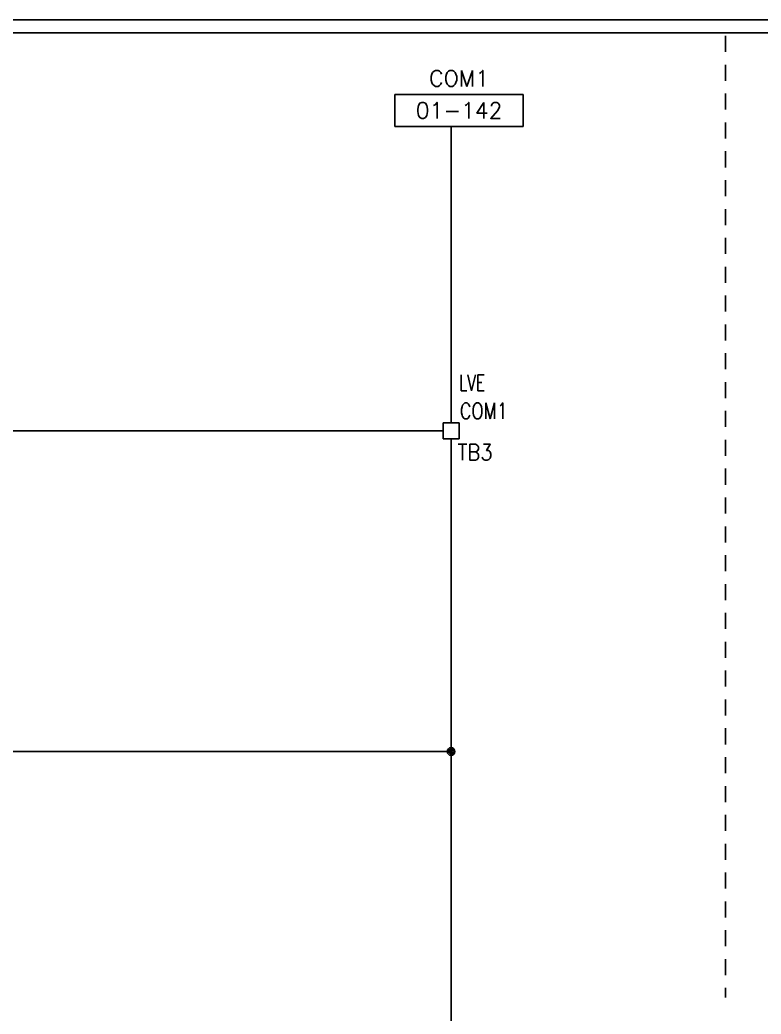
# Model space of a CAD drawing. Header units: inches. Extents: x 0 to 34.2, y 0 to 22.
# Drawn here: x 11.64 to 17.42, y 14.2 to 21.96 of the extents above; entities that cross this region are included whole.
import ezdxf
from ezdxf.enums import TextEntityAlignment as Align

# ---------------------------------------------------------------- set-up
doc = ezdxf.new("R2010")
doc.units = ezdxf.units.IN
doc.header["$MEASUREMENT"] = 0
doc.linetypes.add('HIDDEN2', pattern=[0.1875, 0.125, -0.0625])
for name, color, linetype in [('BLU_WHT_12AWG', 4, 'Continuous'), ('DESC', 150, 'Continuous'), ('LOC', 8, 'Continuous'), ('SYMS', 7, 'Continuous'), ('TAGS', 1, 'Continuous'), ('WIREREF', 50, 'Continuous'), ('XREF', 7, 'Continuous')]:
    doc.layers.add(name, color=color, linetype=linetype)
doc.layers.add('MidPoint', color=210, linetype='HIDDEN2', plot=False)
doc.styles.add('Fields', font='simplex.shx', dxfattribs={"height": 0.185})
doc.styles.add('WD', font='romans.shx', dxfattribs={"height": 0.185})

# ---------------------------------------------------------------- blocks, each defined once
blk = doc.blocks.new('RG_Master_Ver_4_2_2')
at = {"color": 3}
blk.add_line((34.0276, 21.856), (0.25, 21.856), dxfattribs=at)
blk.add_lwpolyline([(0, -0.044), (34.25, -0.044), (34.25, 21.956), (0, 21.956)], close=True, dxfattribs=at)
at = {"layer": 'MidPoint'}
blk.add_line((17.1412, 21.831), (17.1412, 14.331), dxfattribs=at)
at = {"style": 'Fields'}
for tag, p in [('DESCRIPTION_3', (13.1158, 1.307)), ('DRN_3', (15.4724, 1.307)), ('CHK_3', (16.5293, 1.307)), ('APP_3', (17.5522, 1.307)), ('DATE_3', (18.8294, 1.307)), ('CUSTOMER', (28.9966, 1.2135)), ('DRAWING_DESC', (32.2295, 1.2455)), ('DESCRIPTION_2', (13.1158, 0.9513)), ('DRN_2', (15.4724, 0.9513)), ('CHK_2', (16.5293, 0.9513)), ('APP_2', (17.5522, 0.9513)), ('DATE_2', (18.8294, 0.9513)), ('SIZE', (30.7145, 0.8944)), ('DRAWING_#', (32.125, 0.8944)), ('REV', (33.5429, 0.8944)), ('DESCRIPTION_1', (13.1158, 0.5956)), ('DRN_1', (15.4724, 0.5956)), ('CHK_1', (16.5293, 0.5956)), ('APP_1', (17.5522, 0.5956)), ('DATE_1', (18.8294, 0.5956)), ('PROJECT_#', (28.9813, 0.5809)), ('DRN_BY', (30.875, 0.5245)), ('CHK_BY', (31.7615, 0.5245)), ('APP_BY', (32.75, 0.5245)), ('SCALE', (33.6518, 0.5245)), ('PROJECT_NAME', (29.021, 0.1759)), ('SHEETNUM', (32.7527, 0.1759)), ('TTL_SHTS', (33.5471, 0.1759))]:
    blk.add_attdef(tag, text='', height=0.125, dxfattribs=at).set_placement(p, align=Align.CENTER)
at = {"style": 'Fields', "flags": 9}
blk.add_attdef('WD_TB', (9.9529, 0.1939), '', height=0.0638, dxfattribs=at)
blk = doc.blocks.new('HA2D1_REF_1')
for p, q in [((0, 0.25), (0, 0)), ((1, 0.25), (0, 0.25)), ((1, 0), (1, 0.25)), ((0, 0), (1, 0))]:
    blk.add_line(p, q)
at = {"style": 'WD'}
for tag, p in [('DESC1', (0.5, 0.3125)), ('XREF', (0.5, 0.0625))]:
    blk.add_attdef(tag, text='', height=0.125, dxfattribs=at).set_placement(p, align=Align.CENTER)
at = {"style": 'WD', "flags": 1}
blk.add_attdef('SIGCODE', text='', height=0.125, dxfattribs=at).set_placement((0.5, -0.125), align=Align.CENTER)
blk = doc.blocks.new('HT0W01')
for p, q in [((-0.0625, 0.0625), (0.0625, 0.0625)), ((-0.0625, -0.0625), (-0.0625, 0.0625)), ((0.0625, 0.0625), (0.0625, -0.0625)), ((0.0625, -0.0625), (-0.0625, -0.0625))]:
    blk.add_line(p, q)
at = {"style": 'WD'}
for tag, p, width in [('INST', (0.0625, 0.4196), 0.7), ('LOC', (0.0625, 0.25), 0.7), ('DESC1', (0.0499, -0.3851), 0.8)]:
    blk.add_attdef(tag, p, '', height=0.125, dxfattribs=dict(at, width=width))
at = {"linetype": 'Continuous', "style": 'WD', "width": 0.8, "flags": 8}
blk.add_attdef('WIRENO', text='', height=0.125, dxfattribs=at).set_placement((0, 0.0938), align=Align.CENTER)
at = {"style": 'WD', "flags": 1}
for tag, p, height in [('X4TERM01', (-0.0625, 0), 0.0125), ('X4TERMDESC01', (-0.0552, -0.0229), 0.025), ('X2TERMDESC01', (-0.006, 0.0287), 0.025), ('STRIPSEQ', (0, 0), 0.00125), ('X2TERM01', (0, 0.0625), 0.0125), ('X1TERMDESC01', (0.0393, 0.007), 0.025), ('X1TERM01', (0.0625, 0), 0.0125), ('LINKTERM', (0, -0.0019), 0.00125), ('X8TERM01', (0, -0.0625), 0.0125), ('X8TERMDESC01', (0, -0.0535), 0.025)]:
    blk.add_attdef(tag, p, '', height=height, dxfattribs=at)
at = {"linetype": 'Continuous', "style": 'WD'}
for tag, p, height, width, flags in [('TAGSTRIP', (0.0499, -0.2288), 0.125, 0.9, 8), ('CAT', (0.2132, -0.4063), 0.1094, 0.8, 1), ('DESC2', (0.0499, -0.5413), 0.125, 0.8, 8), ('DESC3', (0.0499, -0.6976), 0.125, 0.8, 8)]:
    blk.add_attdef(tag, p, '', height=height, dxfattribs=dict(at, width=width, flags=flags))
at = {"linetype": 'Continuous', "style": 'WD', "width": 0.8, "flags": 1}
blk.add_attdef('MFG', text='', height=0.1094, dxfattribs=at).set_placement((0.0882, -0.4063), align=Align.RIGHT)
at = {"style": 'WD', "width": 0.7, "flags": 1}
blk.add_attdef('ASSYCODE', (0.0625, -0.2812), '', height=0.01, dxfattribs=at)
blk = doc.blocks.new('WDDOT')
for radius in [0.03, 0.0187, 0.00929]:
    blk.add_circle((0, 0), radius)

msp = doc.modelspace()

# ---------------------------------------------------------------- linework, layer by layer
at = {"layer": 'BLU_WHT_12AWG'}
for p, q in [((15, 21.125), (15, 18.8125)), ((9.0625, 18.75), (14.9375, 18.75)), ((15, 18.6875), (15, 2.5)), ((8.9375, 16.25), (15, 16.25))]:
    msp.add_line(p, q, dxfattribs=at)

# ---------------------------------------------------------------- block references
msp.add_blockref('RG_Master_Ver_4_2_2', (0, 0))
at = {"layer": 'SYMS'}
ref = msp.add_blockref('HA2D1_REF_1', (14.5625, 21.125), dxfattribs=at)
ref.add_attrib('XREF', '01-142', dxfattribs={"layer": 'XREF', "height": 0.125, "style": 'WD'}).set_placement((15.0625, 21.1875), align=Align.CENTER)
ref.add_attrib('DESC1', 'COM1', dxfattribs={"layer": 'DESC', "height": 0.125, "style": 'WD'}).set_placement((15.0625, 21.4375), align=Align.CENTER)
ref = msp.add_blockref('HT0W01', (15, 18.75), dxfattribs=at)
ref.add_attrib('LOC', 'LVE', (15.0625, 19.0625), dxfattribs={"layer": 'LOC', "height": 0.125, "style": 'WD', "width": 0.7})
ref.add_attrib('WIRENO', 'COM1', dxfattribs={"layer": 'WIREREF', "linetype": 'Continuous', "height": 0.125, "style": 'WD', "width": 0.8, "flags": 8}).set_placement((15.2554, 18.8438), align=Align.CENTER)
ref.add_attrib('TAGSTRIP', 'TB3', (15.0499, 18.5212), dxfattribs={"layer": 'TAGS', "linetype": 'Continuous', "height": 0.125, "style": 'WD', "width": 0.9, "flags": 8})
msp.add_blockref('WDDOT', (15, 16.25), dxfattribs=at)

doc.saveas('drawing.dxf')
